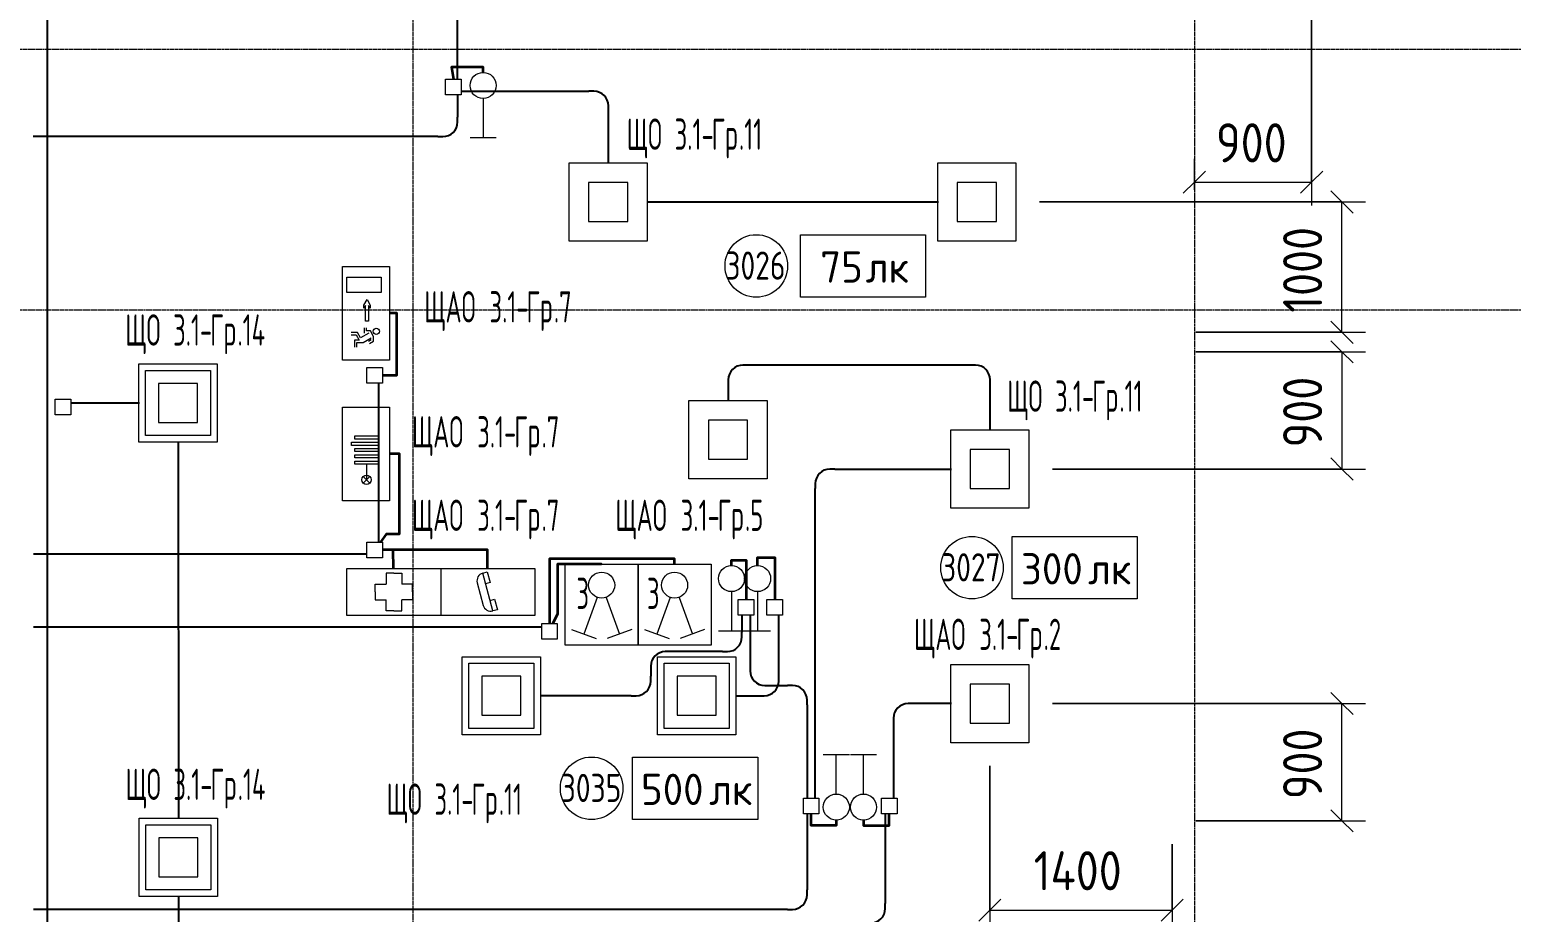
# Model space of a CAD drawing. Header units: millimetres. Extents: x -4730 to 98194, y -4296 to 93388.
# Drawn here: x 6559 to 17933, y 30378 to 37153 of the extents above; entities that cross this region are included whole.
import ezdxf

# ---------------------------------------------------------------- set-up
doc = ezdxf.new("R2010")
doc.units = ezdxf.units.MM
doc.linetypes.add('Линия сетки', pattern=[22.225, 12.7, -3.175, 3.175, -3.175])
for name, color, linetype, lineweight, true_color in [('Кабельные лотки', 5, 'Continuous', 25, 0x0000ff), ('Короба', 7, 'Continuous', 25, 0x008000), ('Соединительные детали коробов', 7, 'Continuous', 25, 0x008000), ('Типовые аннотации', 5, 'Continuous', 18, 0x0000ff)]:
    doc.layers.add(name, color=color, linetype=linetype, lineweight=lineweight, true_color=true_color)
for name, color, linetype, lineweight in [('Марки помещений', 7, 'Continuous', 9), ('Марки силовых электроприборов', 7, 'Continuous', 9), ('Оси', 7, 'Continuous', 9), ('Провода', 7, 'Continuous', 35), ('Размеры', 7, 'Continuous', 9), ('Размеры-120', 7, 'Continuous', 9)]:
    doc.layers.add(name, color=color, linetype=linetype, lineweight=lineweight)
doc.styles.add('GOST Common', font='GOST_Common.ttf', dxfattribs={"width": 0.6, "height": 240})
doc.styles.add('GOST Common_1', font='GOST_Common.ttf', dxfattribs={"width": 0.9, "height": 300})
doc.styles.add('GOST Common_2', font='GOST_Common.ttf', dxfattribs={"width": 0.8, "height": 216})
doc.styles.add('GOST Common_3', font='GOST_Common.ttf', dxfattribs={"height": 240})
doc.dimstyles.new('ADSK_Проверочный', dxfattribs={"dimscale": 304.8, "dimtxt": 301.714499, "dimasz": 0.556693, "dimexe": 0.590551, "dimexo": 0.590551, "dimgap": 0.19685, "dimtad": 1, "dimdec": 3, "dimrnd": 0.001, "dimdsep": 46, "dimtxsty": 'GOST Common_1', "dimblk1": 'OBLIQUE', "dimblk2": 'OBLIQUE', "dimsah": 1, "dimcen": 0.09, "dimazin": 0, "dimtfac": 1, "dimtdec": 4, "dimtix": 1, "dimtmove": 0, "dimatfit": 3, "dimfxl": 1, "dimtvp": 1, "dimtolj": 1, "dimtzin": 0, "dimarcsym": 2})

# ---------------------------------------------------------------- blocks, each defined once
blk = doc.blocks.new('M_Короб_ отвод - Плоский торец - ПВХ - Стандартная-2386742-3-й этаж')
at = {"layer": 'Соединительные детали коробов'}
for p, q in [((0, 111.95), (0, 150.05)), ((-150.05, 0), (-111.95, 0))]:
    blk.add_line(p, q, dxfattribs=at)
blk.add_arc((-111.95, 111.95), 111.95, 270, 0, dxfattribs=at)
blk = doc.blocks.new('DIMBLOCK103-3-й этаж')
at = {"layer": 'Размеры-120'}
for p, q in [((13930, 31502), (13930, 30215)), ((13930, 30395), (13930, 31502)), ((15330, 30900), (15330, 30215)), ((15330, 30395), (15330, 30900)), ((13930, 30395), (13845, 30310)), ((13930, 30395), (14015, 30479)), ((13930, 30395), (15330, 30395)), ((15330, 30395), (15245, 30310)), ((15330, 30395), (15415, 30479))]:
    blk.add_line(p, q, dxfattribs=at)
at = {"layer": 'Размеры-120', "color": 0, "insert": (14267, 30847), "char_height": 300, "width": 871.39, "attachment_point": 1, "line_spacing_factor": 1.022761, "style": 'GOST Common_1'}
blk.add_mtext('1400', dxfattribs=at)
blk = doc.blocks.new('_Oblique')
at = {"color": 0, "linetype": 'ByBlock', "lineweight": -2}
blk.add_line((-0.5, -0.5), (0.5, 0.5), dxfattribs=at)
blk = doc.blocks.new('DIMBLOCK104-3-й этаж')
at = {"layer": 'Размеры-120'}
for p, q in [((14410, 31980), (16813, 31980)), ((16633, 31980), (14410, 31980)), ((16633, 31980), (16548, 32065)), ((16633, 31080), (16633, 31980)), ((16633, 31980), (16718, 31895)), ((15510, 31080), (16813, 31080)), ((16633, 31080), (15510, 31080)), ((16633, 31080), (16548, 31165)), ((16633, 31080), (16718, 30995))]:
    blk.add_line(p, q, dxfattribs=at)
at = {"layer": 'Размеры-120', "color": 0, "insert": (16181, 31246), "char_height": 300, "width": 681.16, "attachment_point": 1, "rotation": 90, "line_spacing_factor": 1.022761, "style": 'GOST Common_1'}
blk.add_mtext('900', dxfattribs=at)
blk = doc.blocks.new('DIMBLOCK105-3-й этаж')
at = {"layer": 'Размеры-120'}
for p, q in [((16633, 34680), (16548, 34765)), ((15510, 34680), (16813, 34680)), ((16633, 34680), (15510, 34680)), ((16633, 34680), (16633, 33780)), ((16633, 34680), (16718, 34595)), ((16633, 33780), (16548, 33865)), ((14410, 33780), (16813, 33780)), ((16633, 33780), (14410, 33780)), ((16633, 33780), (16718, 33695))]:
    blk.add_line(p, q, dxfattribs=at)
at = {"layer": 'Размеры-120', "color": 0, "insert": (16181, 33946), "char_height": 300, "width": 681.16, "attachment_point": 1, "rotation": 90, "line_spacing_factor": 1.022761, "style": 'GOST Common_1'}
blk.add_mtext('900', dxfattribs=at)
blk = doc.blocks.new('DIMBLOCK106-3-й этаж')
at = {"layer": 'Размеры-120'}
for p, q in [((14310, 35830), (16813, 35830)), ((16633, 35830), (14310, 35830)), ((16633, 35830), (16548, 35915)), ((16633, 34830), (16633, 35830)), ((16633, 35830), (16718, 35745)), ((15510, 34830), (16813, 34830)), ((16633, 34830), (15510, 34830)), ((16633, 34830), (16548, 34915)), ((16633, 34830), (16718, 34745))]:
    blk.add_line(p, q, dxfattribs=at)
at = {"layer": 'Размеры-120', "color": 0, "insert": (16181, 34980), "char_height": 300, "width": 840.71, "attachment_point": 1, "rotation": 90, "line_spacing_factor": 1.022761, "style": 'GOST Common_1'}
blk.add_mtext('1000', dxfattribs=at)
blk = doc.blocks.new('ADSK_Марка_Помещение_1_ГОСТ21-501-2011 - Номер-85995-3-й этаж')
at = {"layer": 'Марки помещений'}
blk.add_circle((0, 0), 2, dxfattribs=at)
blk = doc.blocks.new('Морка помещения_освещённость_ - Морка помещения_освещённость_-1484368-3-й этаж')
at = {"layer": 'Марки помещений', "color": 190, "true_color": 0x8000ff}
for p, q in [((-4, 0), (-4, 4)), ((-4, 4), (4, 4)), ((4, 4), (4, 0)), ((4, 0), (-4, 0))]:
    blk.add_line(p, q, dxfattribs=at)
blk = doc.blocks.new('DIMBLOCK107-3-й этаж')
at = {"layer": 'Размеры-120'}
for p, q in [((16400, 37932), (16400, 35802)), ((16400, 35982), (16400, 37932)), ((15500, 35922), (15500, 36162)), ((15500, 35982), (15585, 36067)), ((16400, 35982), (16485, 36067)), ((15500, 35982), (15415, 35897)), ((15500, 35982), (16400, 35982)), ((15500, 35982), (15500, 35922)), ((16400, 35982), (16315, 35897))]:
    blk.add_line(p, q, dxfattribs=at)
at = {"layer": 'Размеры-120', "color": 0, "insert": (15666, 36434), "char_height": 300, "width": 681.16, "attachment_point": 1, "line_spacing_factor": 1.022761, "style": 'GOST Common_1'}
blk.add_mtext('900', dxfattribs=at)

msp = doc.modelspace()

# ---------------------------------------------------------------- linework, layer by layer
at = {"layer": 'Кабельные лотки'}
msp.add_line((6695.0021, 8775), (6695.0021, 43288.1437), dxfattribs=at)
at = {"layer": 'Короба'}
for p, q in [((9843.7711, 36771.7708), (9843.7711, 38963.0018)), ((9843.7711, 36651.7708), (9843.7711, 36481.8208)), ((9872.2711, 36680.2708), (10852.214, 36680.2708)), ((11002.264, 36127.5), (11002.264, 36530.2208)), ((9693.7211, 36331.7708), (6585.7711, 36331.7708)), ((11299.764, 35830), (13534.764, 35830)), ((13782.214, 34577.5), (12072.314, 34577.5)), ((9239.8901, 33219.4673), (9239.8901, 34439.4673)), ((11922.264, 34427.45), (11922.264, 34302.8391)), ((13932.264, 34077.5), (13932.264, 34427.45)), ((7402.5, 34287.0899), (6875.2497, 34287.0899)), ((7700, 33989.5899), (7702.264, 31097.5)), ((12739.9458, 33780), (13634.764, 33780)), ((12589.8958, 31255.0289), (12589.8958, 33629.95)), ((9148.3901, 33127.9673), (6588.3901, 33127.9673)), ((12026.8958, 32659.2336), (12026.8958, 32529.2836)), ((12089.8958, 32659.2336), (12089.8958, 32269.2836)), ((12309.8958, 32190.05), (12309.8958, 32659.2336)), ((10489.7256, 32565.4922), (6588.3901, 32565.4922)), ((11876.8458, 32379.2336), (11476.9458, 32379.2336)), ((11326.8958, 32229.1836), (11326.8958, 32190.05)), ((12239.9458, 32119.2336), (12376.8458, 32119.2336)), ((11176.8458, 32040), (10479.764, 32040)), ((11979.764, 32040), (12159.8458, 32040)), ((12526.8958, 31969.1836), (12526.8958, 31255.0289)), ((13634.764, 31980), (13339.9458, 31980)), ((13189.8958, 31829.95), (13189.8958, 31255.0289)), ((12526.8958, 31135.0289), (12526.8958, 30550.05)), ((13126.8958, 31135.0289), (13126.8958, 30445.0789)), ((7702.264, 30502.5), (7700, 27384.5899)), ((12376.8458, 30400), (6588.3901, 30400))]:
    msp.add_line(p, q, dxfattribs=at)
at = {"layer": 'Оси', "linetype": 'Линия сетки'}
for p, q in [((9500, 93388.3703), (9500, -3096.3487)), ((15500, 93388.3703), (15500, -3096.3487)), ((98194.2682, 37000), (-3530.0173, 37000)), ((98194.2682, 35000), (-3530.0173, 35000))]:
    msp.add_line(p, q, dxfattribs=at)
at = {"layer": 'Провода', "flags": 128}
for points in [[(10040, 36824.3567), (10040, 36865), (9797.2662, 36865), (9812.2692, 36771.7708)], [(9321.7452, 34978.8543), (9375, 34980), (9375, 34499.4693), (9268.3901, 34499.468)], [(9321.7452, 33898.5485), (9395, 33900), (9395, 33280), (9295, 33280), (9251.5037, 33219.4673)], [(9352.2192, 33016.7452), (9350, 33159.4693), (9268.3901, 33159.4681)], [(10074.7192, 33016.7452), (10072.5, 33159.4693), (9268.3901, 33159.4674)], [(12146.9999, 33039.3567), (12146.9999, 33100), (12278.391, 33100), (12278.395, 32779.2336)], [(11510, 33049.3567), (11510, 33090), (10549.7208, 33090), (10549.7251, 32593.9922)], [(10950, 33049.3567), (10950, 33050), (10610, 33050), (10610, 32670), (10576.3158, 32593.9922)], [(11946.9999, 33039.3567), (11946.9999, 33080), (12058.391, 33080), (12058.395, 32779.2336)], [(12751.4422, 31085.6433), (12751.4422, 31045), (12558.391, 31045), (12558.3939, 31135.0289)], [(12960, 31085.6433), (12960, 31045), (13158.391, 31045), (13158.3939, 31135.0289)]]:
    msp.add_lwpolyline(points, dxfattribs=at)
at = {"layer": 'Типовые аннотации', "color": 7}
for p, q in [((9752.2711, 36771.7708), (9872.2711, 36771.7708)), ((9752.2711, 36651.7708), (9752.2711, 36771.7708)), ((9872.2711, 36771.7708), (9872.2711, 36651.7708)), ((9872.2711, 36651.7708), (9752.2711, 36651.7708)), ((12218.3958, 32779.2336), (12338.3958, 32779.2336)), ((12218.3958, 32659.2336), (12218.3958, 32779.2336)), ((12338.3958, 32779.2336), (12338.3958, 32659.2336)), ((12338.3958, 32659.2336), (12218.3958, 32659.2336)), ((12498.3958, 31255.0289), (12618.3958, 31255.0289)), ((12498.3958, 31135.0289), (12498.3958, 31255.0289)), ((12618.3958, 31255.0289), (12618.3958, 31135.0289)), ((13098.3958, 31255.0289), (13218.3958, 31255.0289)), ((13098.3958, 31135.0289), (13098.3958, 31255.0289)), ((13218.3958, 31255.0289), (13218.3958, 31135.0289)), ((12618.3958, 31135.0289), (12498.3958, 31135.0289)), ((13218.3958, 31135.0289), (13098.3958, 31135.0289))]:
    msp.add_line(p, q, dxfattribs=at)
at = {"layer": 'Типовые аннотации'}
for p, q in [((10040, 36624.3567), (10040, 36324.3567)), ((9940, 36324.3567), (10140, 36324.3567)), ((10700, 36130), (11300, 36130)), ((10700, 35530), (10700, 36130)), ((11300, 36130), (11300, 35530)), ((13530, 36130), (14130, 36130)), ((13530, 35530), (13530, 36130)), ((14130, 36130), (14130, 35530)), ((10850, 35980), (10850, 35680)), ((11150, 35980), (10850, 35980)), ((11150, 35680), (11150, 35980)), ((13680, 35980), (13680, 35680)), ((13980, 35980), (13680, 35980)), ((13980, 35680), (13980, 35980)), ((10850, 35680), (11150, 35680)), ((13680, 35680), (13980, 35680)), ((11300, 35530), (10700, 35530)), ((14130, 35530), (13530, 35530)), ((7397.736, 34587.0899), (7997.736, 34587.0899)), ((7397.736, 33987.0899), (7397.736, 34587.0899)), ((7997.736, 34587.0899), (7997.736, 33987.0899)), ((7447.736, 34537.0899), (7947.736, 34537.0899)), ((7447.736, 34037.0899), (7447.736, 34537.0899)), ((7947.736, 34537.0899), (7947.736, 34037.0899)), ((7547.736, 34437.0899), (7547.736, 34137.0899)), ((7847.736, 34437.0899), (7547.736, 34437.0899)), ((7847.736, 34137.0899), (7847.736, 34437.0899)), ((11620, 34305.3391), (12220, 34305.3391)), ((11620, 33705.3391), (11620, 34305.3391)), ((12220, 34305.3391), (12220, 33705.3391)), ((7547.736, 34137.0899), (7847.736, 34137.0899)), ((11770, 34155.3391), (11770, 33855.3391)), ((12070, 34155.3391), (11770, 34155.3391)), ((12070, 33855.3391), (12070, 34155.3391)), ((7947.736, 34037.0899), (7447.736, 34037.0899)), ((13630, 34080), (14230, 34080)), ((13630, 33480), (13630, 34080)), ((14230, 34080), (14230, 33480)), ((7997.736, 33987.0899), (7397.736, 33987.0899)), ((13780, 33930), (13780, 33630)), ((14080, 33930), (13780, 33930)), ((14080, 33630), (14080, 33930)), ((11770, 33855.3391), (12070, 33855.3391)), ((12220, 33705.3391), (11620, 33705.3391)), ((13780, 33630), (14080, 33630)), ((14230, 33480), (13630, 33480)), ((10670, 33049.3567), (11230, 33049.3567)), ((10670, 32429.3567), (10670, 33049.3567)), ((11230, 33049.3567), (11230, 32429.3567)), ((11230, 33049.3567), (11790, 33049.3567)), ((11230, 32429.3567), (11230, 33049.3567)), ((11790, 33049.3567), (11790, 32429.3567)), ((10915.798, 32795.3874), (10813.1919, 32513.4796)), ((10984.202, 32795.3874), (11086.8081, 32513.4796)), ((11475.798, 32795.3874), (11373.1919, 32513.4796)), ((11544.202, 32795.3874), (11646.8081, 32513.4796)), ((11946.9999, 32839.3567), (11946.9999, 32539.3567)), ((10719.2227, 32547.6816), (10907.1612, 32479.2776)), ((11180.7773, 32547.6816), (10992.8388, 32479.2776)), ((11279.2227, 32547.6816), (11467.1612, 32479.2776)), ((11740.7773, 32547.6816), (11552.8388, 32479.2776)), ((11846.9999, 32539.3567), (12046.9999, 32539.3567)), ((11230, 32429.3567), (10670, 32429.3567)), ((11790, 32429.3567), (11230, 32429.3567)), ((9880, 32340), (10480, 32340)), ((9880, 31740), (9880, 32340)), ((10480, 32340), (10480, 31740)), ((9930, 32290), (10430, 32290)), ((9930, 31790), (9930, 32290)), ((10030, 32190), (10030, 31890)), ((10330, 32190), (10030, 32190)), ((10330, 31890), (10330, 32190)), ((10430, 32290), (10430, 31790)), ((10030, 31890), (10330, 31890)), ((10480, 31740), (9880, 31740)), ((10430, 31790), (9930, 31790)), ((12851.4422, 31585.6433), (12651.4422, 31585.6433)), ((12751.4422, 31285.6433), (12751.4422, 31585.6433)), ((7400, 31100), (8000, 31100)), ((7400, 30500), (7400, 31100)), ((8000, 31100), (8000, 30500)), ((7450, 31050), (7950, 31050)), ((7450, 30550), (7450, 31050)), ((7550, 30950), (7550, 30650)), ((7850, 30950), (7550, 30950)), ((7850, 30650), (7850, 30950)), ((7950, 31050), (7950, 30550)), ((7550, 30650), (7850, 30650)), ((8000, 30500), (7400, 30500)), ((7950, 30550), (7450, 30550))]:
    msp.add_line(p, q, dxfattribs=at)
at = {"layer": 'Типовые аннотации', "color": 96, "true_color": 0x008000}
for p, q in [((8961.7452, 35334.9821), (9321.7452, 35334.9821)), ((8961.7452, 34614.9821), (8961.7452, 35334.9821)), ((9321.7452, 35334.9821), (9321.7452, 34614.9821)), ((8993.1554, 35133.9897), (8993.1554, 35253.9897)), ((8993.1554, 35253.9897), (9257.1554, 35253.9897)), ((9257.1554, 35253.9897), (9257.1554, 35133.9897)), ((9257.1554, 35133.9897), (8993.1554, 35133.9897)), ((9125.3592, 35039.1031), (9149.3592, 35080.6723)), ((9125.3592, 35015.1031), (9125.3592, 35039.1031)), ((9137.3592, 35035.8877), (9125.3592, 35015.1031)), ((9137.3592, 34915.8877), (9137.3592, 35035.8877)), ((9149.3592, 35080.6723), (9173.3592, 35039.1031)), ((9173.3592, 35015.1031), (9161.3592, 35035.8877)), ((9161.3592, 35035.8877), (9161.3592, 34915.8877)), ((9173.3592, 35039.1031), (9173.3592, 35015.1031)), ((9075.5816, 34827.6157), (9027.5816, 34827.6157)), ((9027.5816, 34809.6157), (9065.1893, 34809.6157)), ((9065.1893, 34809.6157), (9088.0124, 34770.085)), ((9099.5816, 34786.0465), (9075.5816, 34827.6157)), ((9161.9355, 34822.0465), (9099.5816, 34786.0465)), ((9127.5431, 34864.0465), (9127.5431, 34822.0465)), ((9161.3592, 34915.8877), (9137.3592, 34915.8877)), ((9145.5431, 34840.0465), (9145.5431, 34864.0465)), ((9175.5431, 34840.0465), (9145.5431, 34840.0465)), ((9199.5431, 34798.4773), (9175.5431, 34840.0465)), ((9088.0124, 34770.085), (9053.1893, 34770.085)), ((9053.1893, 34770.085), (9053.1893, 34716.085)), ((9071.1893, 34716.085), (9071.1893, 34752.085)), ((9071.1893, 34752.085), (9119.1893, 34752.085)), ((9119.1893, 34752.085), (9181.5431, 34788.085)), ((9181.5431, 34772.8696), (9159.3662, 34760.0658)), ((9168.3662, 34744.4773), (9199.5431, 34762.4773)), ((9199.5431, 34762.4773), (9199.5431, 34798.4773)), ((9321.7452, 34614.9821), (8961.7452, 34614.9821)), ((8995.0179, 32656.7452), (8995.0179, 33016.7452)), ((8995.0179, 33016.7452), (9715.0179, 33016.7452)), ((9715.0179, 33016.7452), (9715.0179, 32656.7452)), ((9717.5179, 32656.7452), (9717.5179, 33016.7452)), ((9717.5179, 33016.7452), (10437.5179, 33016.7452)), ((10037.0846, 32980.7813), (10071.858, 32990.0988)), ((10071.858, 32990.0988), (10093.5988, 32908.961)), ((10437.5179, 33016.7452), (10437.5179, 32656.7452)), ((9211.0179, 32836.7452), (9211.0179, 32896.7452)), ((9211.0179, 32896.7452), (9295.0179, 32896.7452)), ((9355.0179, 32980.7452), (9295.0179, 32980.7452)), ((9295.0179, 32980.7452), (9295.0179, 32896.7452)), ((9355.0179, 32980.7452), (9415.0179, 32980.7452)), ((9415.0179, 32980.7452), (9415.0179, 32896.7452)), ((9499.0179, 32896.7452), (9415.0179, 32896.7452)), ((9499.0179, 32836.7452), (9499.0179, 32896.7452)), ((9994.6582, 32907.2966), (10041.2457, 32733.43)), ((10114.7304, 32691.0036), (10037.0846, 32980.7813)), ((10093.5988, 32908.961), (10058.8254, 32899.6435)), ((9211.0179, 32836.7452), (9211.0179, 32776.7452)), ((9211.0179, 32776.7452), (9295.0179, 32776.7452)), ((9295.0179, 32692.7452), (9295.0179, 32776.7452)), ((9415.0179, 32692.7452), (9415.0179, 32776.7452)), ((9499.0179, 32776.7452), (9415.0179, 32776.7452)), ((9499.0179, 32836.7452), (9499.0179, 32776.7452)), ((10092.9896, 32772.1413), (10127.7629, 32781.4588)), ((10127.7629, 32781.4588), (10149.5037, 32700.3211)), ((9715.0179, 32656.7452), (8995.0179, 32656.7452)), ((9355.0179, 32692.7452), (9295.0179, 32692.7452)), ((9355.0179, 32692.7452), (9415.0179, 32692.7452)), ((10437.5179, 32656.7452), (9717.5179, 32656.7452)), ((10149.5037, 32700.3211), (10114.7304, 32691.0036))]:
    msp.add_line(p, q, dxfattribs=at)
at = {"layer": 'Типовые аннотации', "color": 1, "true_color": 0xff0000}
for p, q in [((9148.3901, 34559.4673), (9268.3901, 34559.4673)), ((9148.3901, 34439.4673), (9148.3901, 34559.4673)), ((9268.3901, 34559.4673), (9268.3901, 34439.4673)), ((9268.3901, 34439.4673), (9148.3901, 34439.4673)), ((8961.7452, 34254.9821), (9321.7452, 34254.9821)), ((8961.7452, 33534.9821), (8961.7452, 34254.9821)), ((9321.7452, 34254.9821), (9321.7452, 33534.9821)), ((9054.847, 34009.8665), (9054.847, 34033.8665)), ((9054.847, 34033.8665), (9234.847, 34033.8665)), ((9234.847, 34009.8665), (9054.847, 34009.8665)), ((9234.847, 34033.8665), (9234.847, 34009.8665)), ((9030.847, 33961.8665), (9030.847, 33985.8665)), ((9030.847, 33985.8665), (9234.847, 33985.8665)), ((9234.847, 33961.8665), (9030.847, 33961.8665)), ((9054.847, 33913.8665), (9054.847, 33937.8665)), ((9054.847, 33937.8665), (9234.847, 33937.8665)), ((9234.847, 33913.8665), (9054.847, 33913.8665)), ((9234.847, 33985.8665), (9234.847, 33961.8665)), ((9234.847, 33937.8665), (9234.847, 33913.8665)), ((9054.847, 33865.8665), (9054.847, 33889.8665)), ((9054.847, 33889.8665), (9234.847, 33889.8665)), ((9234.847, 33865.8665), (9054.847, 33865.8665)), ((9054.847, 33817.8665), (9054.847, 33841.8665)), ((9054.847, 33841.8665), (9234.847, 33841.8665)), ((9234.847, 33817.8665), (9054.847, 33817.8665)), ((9144.847, 33817.8665), (9144.847, 33697.8665)), ((9234.847, 33889.8665), (9234.847, 33865.8665)), ((9234.847, 33841.8665), (9234.847, 33817.8665)), ((9119.3912, 33723.3224), (9144.847, 33697.8665)), ((9119.3912, 33672.4107), (9144.847, 33697.8665)), ((9144.847, 33697.8665), (9170.3029, 33723.3224)), ((9144.847, 33697.8665), (9170.3029, 33672.4107)), ((9321.7452, 33534.9821), (8961.7452, 33534.9821)), ((9148.3901, 33219.4673), (9268.3901, 33219.4673)), ((9148.3901, 33099.4673), (9148.3901, 33219.4673)), ((9268.3901, 33219.4673), (9268.3901, 33099.4673)), ((9268.3901, 33099.4673), (9148.3901, 33099.4673)), ((12146.9999, 32839.3567), (12146.9999, 32539.3567)), ((10489.7256, 32593.9922), (10609.7256, 32593.9922)), ((10489.7256, 32473.9922), (10489.7256, 32593.9922)), ((10609.7256, 32593.9922), (10609.7256, 32473.9922)), ((12046.9999, 32539.3567), (12246.9999, 32539.3567)), ((10609.7256, 32473.9922), (10489.7256, 32473.9922)), ((11380, 32340), (11980, 32340)), ((11380, 31740), (11380, 32340)), ((11980, 32340), (11980, 31740)), ((11430, 32290), (11930, 32290)), ((11430, 31790), (11430, 32290)), ((11530, 32190), (11530, 31890)), ((11830, 32190), (11530, 32190)), ((11830, 31890), (11830, 32190)), ((11930, 32290), (11930, 31790)), ((13630, 32280), (14230, 32280)), ((13630, 31680), (13630, 32280)), ((14230, 32280), (14230, 31680)), ((13780, 32130), (13780, 31830)), ((14080, 32130), (13780, 32130)), ((14080, 31830), (14080, 32130)), ((11530, 31890), (11830, 31890)), ((11980, 31740), (11380, 31740)), ((11930, 31790), (11430, 31790)), ((13780, 31830), (14080, 31830)), ((14230, 31680), (13630, 31680)), ((13060, 31585.6433), (12860, 31585.6433)), ((12960, 31285.6433), (12960, 31585.6433))]:
    msp.add_line(p, q, dxfattribs=at)
at = {"layer": 'Типовые аннотации', "color": 16, "true_color": 0x800000}
for p, q in [((6755.2497, 34315.5899), (6875.2497, 34315.5899)), ((6755.2497, 34195.5899), (6755.2497, 34315.5899)), ((6875.2497, 34315.5899), (6875.2497, 34195.5899)), ((6875.2497, 34195.5899), (6755.2497, 34195.5899)), ((11998.3958, 32779.2336), (12118.3958, 32779.2336)), ((11998.3958, 32659.2336), (11998.3958, 32779.2336)), ((12118.3958, 32779.2336), (12118.3958, 32659.2336)), ((12118.3958, 32659.2336), (11998.3958, 32659.2336))]:
    msp.add_line(p, q, dxfattribs=at)
at = {"layer": 'Типовые аннотации'}
for centre in [(10040, 36724.3567), (10950, 32889.3567), (11510, 32889.3567), (11946.9999, 32939.3567), (12751.4422, 31185.6433)]:
    msp.add_circle(centre, 100, dxfattribs=at)
at = {"layer": 'Типовые аннотации', "color": 96, "true_color": 0x008000}
msp.add_circle((9220.0744, 34838.0438), 24, dxfattribs=at)
at = {"layer": 'Типовые аннотации', "color": 1, "true_color": 0xff0000}
for centre, radius in [((9144.847, 33697.8665), 36), ((12146.9999, 32939.3567), 100), ((12960, 31185.6433), 100)]:
    msp.add_circle(centre, radius, dxfattribs=at)
at = {"layer": 'Типовые аннотации', "color": 96, "true_color": 0x008000}
for centre, start, end in [((10052.6138, 32922.8258), 105, 195), ((10099.2012, 32748.9591), 195, 285)]:
    msp.add_arc(centre, 60, start, end, dxfattribs=at)

# ---------------------------------------------------------------- block references
at = {"layer": 'Марки помещений', "xscale": 120, "yscale": 120, "zscale": 120}
for p in [(12136.941, 35339.1478), (13792.8683, 33023.0587), (10872.8635, 31329.9466)]:
    msp.add_blockref('ADSK_Марка_Помещение_1_ГОСТ21-501-2011 - Номер-85995-3-й этаж', p, dxfattribs=at)
at = {"layer": 'Марки помещений', "color": 190, "true_color": 0x8000ff, "xscale": 120, "yscale": 120, "zscale": 120}
for p in [(12956.1869, 35099.1478), (14580.463, 32783.0587), (11668.0831, 31089.9466)]:
    msp.add_blockref('Морка помещения_освещённость_ - Морка помещения_освещённость_-1484368-3-й этаж', p, dxfattribs=at)
at = {"layer": 'Соединительные детали коробов'}
for p, rotation in [((11002.264, 36680.2708), 90), ((11922.264, 34577.5), 180), ((13932.264, 34577.5), 90), ((12589.8958, 33780), 180), ((11326.8958, 32379.2336), 180), ((12089.8958, 32119.2336), 270), ((12526.8958, 32119.2336), 90), ((13189.8958, 31980), 180)]:
    msp.add_blockref('M_Короб_ отвод - Плоский торец - ПВХ - Стандартная-2386742-3-й этаж', p, dxfattribs=dict(at, rotation=rotation))
for p in [(9843.7711, 36331.7708), (12026.8958, 32379.2336), (11326.8958, 32040), (12309.8958, 32040), (12526.8958, 30400), (13126.8958, 30295.0289)]:
    msp.add_blockref('M_Короб_ отвод - Плоский торец - ПВХ - Стандартная-2386742-3-й этаж', p, dxfattribs=at)

# ---------------------------------------------------------------- texts
at = {"layer": 'Марки помещений', "char_height": 216, "width": 584.9112, "attachment_point": 1, "style": 'GOST Common_2'}
for s, insert in [('3026', (11899.9851, 35449.935)), ('3027', (13555.9124, 33133.8459)), ('3035', (10635.9076, 31440.7338))]:
    msp.add_mtext(s, dxfattribs=dict(at, insert=insert))
at = {"layer": 'Марки помещений', "color": 190, "true_color": 0x8000ff, "char_height": 240, "attachment_point": 1, "style": 'GOST Common_3'}
for s, insert, width in [('75', (12627.703, 35450.8598), 423.291), ('лк', (12976.953, 35450.8598), 413.67075), ('300', (14168.5792, 33134.7706), 625.31625), ('лк', (14684.5167, 33134.7706), 413.67075), ('500', (11251.9993, 31441.6586), 634.9365), ('лк', (11775.8743, 31441.6586), 413.67075)]:
    msp.add_mtext(s, dxfattribs=dict(at, insert=insert, width=width))
at = {"layer": 'Марки силовых электроприборов', "char_height": 240, "attachment_point": 1, "style": 'GOST Common'}
for s, insert, width in [('ЩО', (11142.1999, 36470.1824), 340.55685), (' 3.1-', (11423.1874, 36470.1824), 450.2277), ('Гр', (11794.6624, 36470.1824), 253.9746), ('.11', (12004.2124, 36470.1824), 225.11385), ('ЩАО', (9587.5608, 35145.1942), 502.17705), (' 3.1-', (10001.8983, 35145.1942), 450.2277), ('Гр', (10373.3733, 35145.1942), 253.9746), ('.7', (10582.9233, 35145.1942), 178.93665), ('ЩО', (7292.0214, 34967.2723), 340.55685), (' 3.1-', (7573.0089, 34967.2723), 450.2277), ('Гр', (7944.4839, 34967.2723), 253.9746), ('.14', (8154.0339, 34967.2723), 282.83535), ('ЩО', (14062.2696, 34459.3546), 340.55685), (' 3.1-', (14343.2571, 34459.3546), 450.2277), ('Гр', (14714.7321, 34459.3546), 253.9746), ('.11', (14924.2821, 34459.3546), 225.11385), ('ЩАО', (9493.0893, 34185.7774), 502.17705), (' 3.1-', (9907.4268, 34185.7774), 450.2277), ('Гр', (10278.9018, 34185.7774), 253.9746), ('.7', (10488.4518, 34185.7774), 178.93665), ('ЩАО', (9493.0893, 33545.1618), 502.17705), (' 3.1-', (9907.4268, 33545.1618), 450.2277), ('Гр', (10278.9018, 33545.1618), 253.9746), ('.7', (10488.4518, 33545.1618), 178.93665), ('ЩАО', (11055.0131, 33545.1618), 502.17705), (' 3.1-', (11469.3506, 33545.1618), 450.2277), ('Гр', (11840.8256, 33545.1618), 253.9746), ('.5', (12050.3756, 33545.1618), 178.93665), ('\\fGOST Common|b0|i0|c204|p34|;\\W.6;3', (10756.5907, 32946.0708), 121.21515), ('\\fGOST Common|b0|i0|c204|p34|;\\W.6;3', (11298.0365, 32946.0708), 121.21515), ('ЩАО', (13347.3496, 32631.1772), 502.17705), (' 3.1-', (13761.6871, 32631.1772), 450.2277), ('Гр', (14133.1621, 32631.1772), 253.9746), ('.2', (14342.7121, 32631.1772), 178.93665), ('ЩО', (7294.2853, 31480.1824), 340.55685), (' 3.1-', (7575.2728, 31480.1824), 450.2277), ('Гр', (7946.7478, 31480.1824), 253.9746), ('.14', (8156.2978, 31480.1824), 282.83535), ('ЩО', (9298.5014, 31366.2859), 340.55685), (' 3.1-', (9579.4889, 31366.2859), 450.2277), ('Гр', (9950.9639, 31366.2859), 253.9746), ('.11', (10160.5139, 31366.2859), 225.11385)]:
    msp.add_mtext(s, dxfattribs=dict(at, insert=insert, width=width))

# ---------------------------------------------------------------- dimensions: what is measured, and where the dimension line sits
at = {"layer": 'Размеры'}
for base, p1, p2, override, picture, middle in [((16400, 35981.8074), (15500, 36101.7893), (16400, 38111.6561), {"dimpost": '<>', "dimfxl": 2202.172697}, 'DIMBLOCK107-3-й этаж', (15950, 36191.8074)), ((15330, 30394.5585), (13930, 31682.5), (15330, 31080), {"dimpost": '<>', "dimfxl": 1524.141152}, 'DIMBLOCK103-3-й этаж', (14630, 30604.5585))]:
    dim = msp.add_linear_dim(base=base, p1=p1, p2=p2, dimstyle='ADSK_Проверочный', override=override, dxfattribs=at)
    dim.commit()
    dim.dimension.update_dxf_attribs({"geometry": picture, "text_midpoint": middle})
for base, p1, p2, override, picture, middle in [((16633.0002, 35830), (15330, 34830), (14129.764, 35830), {"dimpost": '<>', "dimfxl": 1562.231257}, 'DIMBLOCK106-3-й этаж', (16423.0002, 35330)), ((16633.0002, 33780), (15330, 34680), (14229.764, 33780), {"dimpost": '<>', "dimfxl": 1421.449717}, 'DIMBLOCK105-3-й этаж', (16423.0002, 34230)), ((16633.0002, 31980), (15330, 31080), (14229.764, 31980), {"dimpost": '<>', "dimfxl": 1421.449717}, 'DIMBLOCK104-3-й этаж', (16423.0002, 31530))]:
    dim = msp.add_linear_dim(base=base, p1=p1, p2=p2, angle=90, dimstyle='ADSK_Проверочный', override=override, dxfattribs=at)
    dim.commit()
    dim.dimension.update_dxf_attribs({"geometry": picture, "text_midpoint": middle})

doc.saveas('drawing.dxf')
